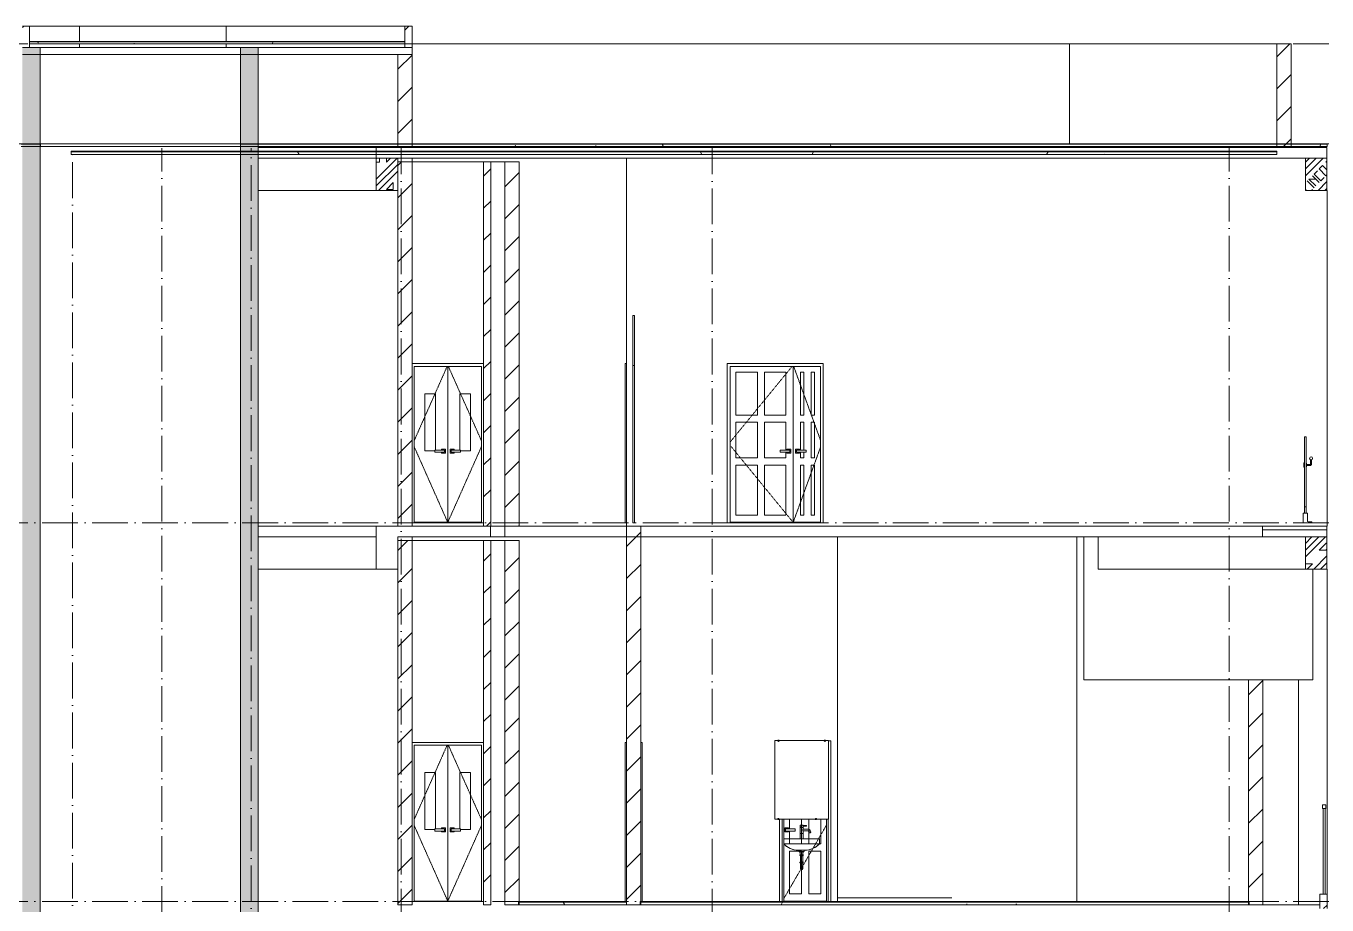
# Model space of a CAD drawing. Header units: millimetres. Extents: x -12680 to 112808, y -16580 to 93550.
# Drawn here: x 22801 to 41001, y 81250 to 93550 of the extents above; entities that cross this region are included whole.
import ezdxf

# ---------------------------------------------------------------- set-up
doc = ezdxf.new("R2010")
doc.units = ezdxf.units.MM
doc.linetypes.add('Dash 1_16_', pattern=[3.175, 1.5875, -1.5875])
doc.linetypes.add('Grid Line', pattern=[14, 10, -2, 0, -2])
for name, color, linetype, lineweight in [('A-DOOR', 31, 'Continuous', 9), ('A-FLOR-HRAL', 41, 'Continuous', 5), ('A-FLOR-MCUT', 3, 'Continuous', 9), ('CUA', 31, 'Continuous', 9), ('HATCH-TUONG', 152, 'Continuous', 9), ('KINH', 152, 'Continuous', 5), ('NET CAT', 3, 'Continuous', 5), ('NET CATConcrete', 3, 'Continuous', 5), ('NET THAY 1', 41, 'Continuous', 5), ('NET THAY 2', 55, 'Continuous', 5), ('NET-CAT', 3, 'Continuous', 9), ('NET-THAY', 2, 'Continuous', 15), ('THIET BI', 44, 'Continuous', 5), ('THIET-BI', 44, 'Continuous', 5), ('TRUC', 225, 'Continuous', 5)]:
    doc.layers.add(name, color=color, linetype=linetype, lineweight=lineweight)
pattern_1 = [(45, (41462.07, 40400), (-224.5064, 224.5064), [])]
pattern_2 = [(0, (41462.07, 40400), (1625.6, 406.4), [67.056, -1152.144, 67.056, -1152.144, -6502.4]), (0, (41462.07, 40400), (1625.6, 406.4), [-2438.4, 67.056, -2371.344, 67.056, -1152.144, -2844.8]), (0, (41462.07, 40400), (1625.6, 406.4), [-6096, 67.056, -745.744, 67.056, -1964.944]), (120, (42071.68, 40603.2), (-1164.7527, 1204.611), [67.056, -1152.144, 67.056, -7654.544]), (120, (42071.68, 40603.2), (-1164.7527, 1204.611), [-1286.256, -1152.144, 67.056, -2371.344, -4064]), (120, (42071.68, 40603.2), (-1164.7527, 1204.611), [-4876.8, 67.056, -1152.144, 67.056, -2777.744]), (120, (42071.68, 40603.2), (-1164.7527, 1204.611), [-6163.056, -745.744, 67.056, -1964.944]), (240, (42274.88, 41416), (-460.8473, -1611.011), [67.056, -1152.144, 67.056, -7654.544]), (240, (42274.88, 41416), (-460.8473, -1611.011), [-1286.256, -1152.144, 67.056, -2371.344, -4064]), (240, (42274.88, 41416), (-460.8473, -1611.011), [-4876.8, 67.056, -1152.144, 67.056, -2777.744]), (240, (42274.88, 41416), (-460.8473, -1611.011), [-6163.056, -745.744, 67.056, -1964.944])]
pattern_3 = [(45, (41557.3, 40400), (-476.246, 476.246), []), (45, (41652.6, 40400), (-476.246, 476.246), []), (45, (41462.1, 40400), (-476.246, 476.246), []), (45, (41938.3, 40400), (-476.246, 476.246), []), (45, (42033.6, 40400), (-476.246, 476.246), []), (0, (41843.1, 40495.25), (0, 952.5), [95.25, -857.25]), (0, (41938.3, 40590.5), (0, 952.5), [95.25, -857.25]), (45, (41843.1, 40495.25), (0, 952.491), [134.684, -1212.342]), (45, (41938.3, 40495.25), (0, 952.491), [134.684, -1212.342]), (0, (41843.1, 40495.25), (0, 952.5), [95.25, -857.25]), (90, (41366.8, 40495.25), (-952.5, 6e-14), [95.25, -857.25]), (90, (41462.1, 40495.25), (-952.5, 6e-14), [190.5, -762]), (45, (41366.8, 40590.5), (0, 952.491), [134.684, -1212.342]), (90, (42224.1, 40781), (-952.5, 6e-14), [95.25, -857.25]), (0, (42128.8, 40781), (0, 952.5), [95.25, -857.25]), (45, (42128.8, 40781), (0, 952.491), [134.684, -1212.342]), (0, (42319.3, 40495.25), (0, 952.5), [95.25, -857.25]), (0, (42319.3, 40971.5), (0, 952.5), [95.25, -857.25]), (90, (42509.8, 41066.75), (-952.5, 6e-14), [95.25, -857.25]), (45, (42319.3, 40971.5), (0, 952.491), [269.367, -1077.659]), (45, (42414.6, 40971.5), (0, 952.491), [134.684, -1212.342]), (45, (42605.1, 41162), (0, 952.491), [134.684, -1212.342]), (0, (42605.1, 41257.25), (0, 952.5), [95.25, -857.25]), (90, (42605.1, 41162), (-952.5, 6e-14), [95.25, -857.25]), (0, (41938.3, 41162), (0, 952.5), [95.25, -857.25]), (0, (42128.8, 41257.25), (0, 952.5), [95.25, -857.25]), (90, (42033.6, 41162), (-952.5, 6e-14), [95.25, -857.25]), (90, (42128.8, 41162), (-952.5, 6e-14), [95.25, -857.25]), (45, (41938.3, 41162), (0, 952.491), [134.684, -1212.342]), (45, (42128.8, 41162), (0, 952.491), [134.684, -1212.342]), (135, (41581.06, 40614.8), (-952.491, 6e-14), [134.684, -1212.342]), (135, (41700.2, 40733.4), (-952.491, 6e-14), [134.684, -1212.342]), (135, (41771.64, 40804.8), (-952.491, 6e-14), [134.684, -1212.342]), (135, (41795.45, 40828.6), (-952.491, 6e-14), [134.684, -1212.342]), (135, (41843.1, 40876.25), (-952.491, 6e-14), [134.684, -1212.342]), (135, (41866.9, 40900.06), (-952.491, 6e-14), [134.684, -1212.342]), (135, (41938.3, 40971.5), (-952.491, 6e-14), [134.684, -1212.342]), (135, (41985.95, 41019.1), (-952.491, 6e-14), [134.684, -1212.342]), (45, (41581.06, 40614.8), (0, 952.491), [95.25, -1251.776]), (45, (41700.2, 40733.4), (0, 952.491), [67.361, -1279.665]), (45, (41866.9, 40900.06), (0, 952.491), [67.361, -1279.665]), (45, (41771.64, 40995.3), (0, 952.491), [67.361, -1279.665]), (45, (41938.3, 40971.5), (0, 952.491), [67.361, -1279.665]), (45, (41843.1, 41066.75), (0, 952.491), [67.361, -1279.665]), (0, (41486.3, 40709.5), (0, 952.5), [190.043, -762.457]), (0, (41700.2, 40923.9), (0, 952.5), [95.25, -857.25])]

# ---------------------------------------------------------------- blocks, each defined once
blk = doc.blocks.new('CUA VAO CAN HO_0001 - Type 1-362270-MẶT CẮT B-B')
at = {"layer": 'CUA', "color": 7, "lineweight": 5}
for p, q in [((31181, 83526), (31181, 81300)), ((31201, 83526), (31181, 83526)), ((31421, 83526), (31401, 83526)), ((31421, 81300), (31421, 83526))]:
    blk.add_line(p, q, dxfattribs=at)
blk = doc.blocks.new('CUA WC - Type 1-374201-MẶT CẮT B-B')
at = {"layer": 'A-DOOR', "color": 7, "lineweight": 5}
for p, q in [((33482, 82315), (33482, 82450)), ((33651, 82450), (33651, 82105)), ((33751, 82105), (33751, 82450)), ((33920, 82450), (33920, 82105)), ((33482, 82105), (33482, 82285)), ((33651, 82105), (33482, 82105)), ((33920, 82105), (33751, 82105)), ((33482, 81405), (33482, 82005)), ((33482, 82005), (33651, 82005)), ((33651, 82005), (33651, 81405)), ((33751, 81405), (33751, 82005)), ((33751, 82005), (33920, 82005)), ((33920, 82005), (33920, 81405)), ((33651, 81405), (33482, 81405)), ((33920, 81405), (33751, 81405)), ((33401, 81305), (34001, 81305))]:
    blk.add_line(p, q, dxfattribs=at)
at = {"layer": 'CUA', "lineweight": 5}
for p, q in [((34026, 83546), (34061, 83546)), ((34061, 83546), (34061, 81300)), ((33341, 81300), (33341, 82450)), ((33381, 81300), (33381, 82450)), ((33401, 82450), (33401, 81300)), ((34001, 81300), (34001, 82450)), ((34021, 81300), (34021, 82450))]:
    blk.add_line(p, q, dxfattribs=at)
at = {"layer": 'CUA', "color": 7, "linetype": 'Dash 1_16_', "lineweight": 5}
for p, q in [((33994, 82450), (34001, 82438)), ((34001, 82372), (33401, 81338))]:
    blk.add_line(p, q, dxfattribs=at)
at = {"layer": 'CUA', "color": 7, "lineweight": 5}
for p, q in [((33469, 82328), (33414, 82328)), ((33414, 82328), (33414, 82273)), ((33414, 82273), (33469, 82273)), ((33427, 82315), (33562, 82315)), ((33427, 82315), (33427, 82285)), ((33562, 82285), (33427, 82285)), ((33469, 82315), (33469, 82328)), ((33469, 82273), (33469, 82285)), ((33562, 82285), (33562, 82315))]:
    blk.add_line(p, q, dxfattribs=at)
blk = doc.blocks.new('X-LA - X-LA-610651-MẶT CẮT B-B')
at = {"layer": 'THIET-BI', "color": 7}
for p, q in [((34026, 83550), (33276, 83550)), ((33276, 83550), (33276, 82450)), ((33276, 83550), (33316, 83550)), ((33276, 82450), (33276, 83550)), ((33316, 83555), (33336, 83555)), ((33316, 83550), (33316, 83555)), ((33316, 83550), (33316, 83547)), ((33316, 83547), (33318, 83544)), ((33318, 83544), (33321, 83541)), ((33321, 83541), (33326, 83540)), ((33326, 83540), (33330, 83541)), ((33330, 83541), (33333, 83543)), ((33333, 83543), (33335, 83546)), ((33335, 83546), (33336, 83550)), ((33336, 83555), (33336, 83550)), ((33336, 83550), (33966, 83550)), ((33966, 83555), (33986, 83555)), ((33966, 83550), (33966, 83555)), ((33966, 83550), (33966, 83547)), ((33966, 83547), (33968, 83543)), ((33968, 83543), (33971, 83541)), ((33971, 83541), (33976, 83540)), ((33976, 83540), (33980, 83541)), ((33980, 83541), (33983, 83543)), ((33983, 83543), (33985, 83546)), ((33985, 83546), (33986, 83550)), ((33986, 83555), (33986, 83550)), ((33986, 83550), (34026, 83550)), ((34026, 82450), (34026, 83550)), ((34026, 83550), (34026, 82450)), ((33276, 82450), (34026, 82450)), ((33316, 82450), (33276, 82450)), ((33318, 82456), (33316, 82453)), ((33316, 82453), (33316, 82450)), ((33316, 82450), (33316, 82445)), ((33321, 82459), (33318, 82456)), ((33326, 82460), (33321, 82459)), ((33330, 82459), (33326, 82460)), ((33333, 82457), (33330, 82459)), ((33335, 82454), (33333, 82457)), ((33336, 82450), (33335, 82454)), ((33336, 82445), (33336, 82450)), ((33841, 82450), (33336, 82450)), ((33843, 82457), (33841, 82453)), ((33841, 82453), (33841, 82450)), ((33841, 82450), (33841, 82445)), ((33846, 82459), (33843, 82457)), ((33851, 82460), (33846, 82459)), ((33855, 82459), (33851, 82460)), ((33858, 82457), (33855, 82459)), ((33860, 82454), (33858, 82457)), ((33861, 82450), (33860, 82454)), ((33861, 82445), (33861, 82450)), ((34026, 82450), (33861, 82450)), ((33316, 82445), (33336, 82445)), ((33630, 82364), (33631, 82365)), ((33630, 82364), (33630, 82346)), ((33630, 82346), (33630, 82364)), ((33630, 82346), (33651, 82336)), ((33635, 82344), (33630, 82346)), ((33630, 82334), (33630, 82175)), ((33651, 82334), (33630, 82334)), ((33630, 82334), (33632, 82334)), ((33630, 82175), (33630, 82334)), ((33631, 82365), (33671, 82365)), ((33631, 82365), (33671, 82365)), ((33632, 82335), (33635, 82344)), ((33651, 82336), (33672, 82336)), ((33671, 82334), (33651, 82334)), ((33669, 82336), (33669, 82335)), ((33669, 82336), (33669, 82335)), ((33672, 82336), (33669, 82336)), ((33669, 82334), (33671, 82334)), ((33671, 82365), (33672, 82364)), ((33672, 82363), (33672, 82364)), ((33672, 82364), (33672, 82363)), ((33719, 82363), (33672, 82363)), ((33672, 82363), (33719, 82363)), ((33672, 82353), (33719, 82353)), ((33672, 82336), (33672, 82353)), ((33672, 82353), (33672, 82336)), ((33719, 82353), (33672, 82353)), ((33672, 82334), (33672, 82313)), ((33672, 82334), (33672, 82313)), ((33672, 82313), (33734, 82313)), ((33672, 82313), (33734, 82313)), ((33672, 82288), (33672, 82175)), ((33734, 82288), (33672, 82288)), ((33672, 82288), (33672, 82175)), ((33734, 82288), (33672, 82288)), ((33719, 82363), (33720, 82362)), ((33720, 82354), (33719, 82353)), ((33720, 82362), (33720, 82354)), ((33720, 82362), (33720, 82354)), ((33734, 82313), (33750, 82313)), ((33741, 82288), (33734, 82288)), ((33747, 82285), (33741, 82288)), ((33752, 82274), (33747, 82285)), ((33750, 82313), (33765, 82304)), ((33750, 82278), (33752, 82274)), ((33775, 82284), (33752, 82274)), ((33752, 82274), (33759, 82258)), ((33759, 82258), (33752, 82274)), ((33781, 82267), (33761, 82258)), ((33765, 82304), (33775, 82284)), ((33771, 82262), (33781, 82267)), ((33772, 82289), (33775, 82284)), ((33773, 82284), (33775, 82284)), ((33775, 82284), (33782, 82269)), ((33775, 82284), (33782, 82269)), ((33782, 82269), (33781, 82267)), ((33841, 82445), (33861, 82445)), ((33401, 82175), (33401, 82105)), ((33901, 82175), (33401, 82175)), ((33401, 82175), (33630, 82175)), ((33401, 82105), (33401, 82175)), ((33401, 82105), (33901, 82105)), ((33440, 82070), (33401, 82105)), ((33672, 82249), (33630, 82249)), ((33672, 82175), (33901, 82175)), ((33761, 82258), (33759, 82258)), ((33761, 82258), (33771, 82262)), ((33901, 82105), (33854, 82065)), ((33901, 82105), (33901, 82175)), ((33901, 82175), (33901, 82105)), ((33492, 82040), (33440, 82070)), ((33543, 82023), (33492, 82040)), ((33601, 82015), (33543, 82023)), ((33601, 82015), (33701, 82015)), ((33612, 82015), (33601, 82015)), ((33612, 82015), (33613, 82003)), ((33613, 82003), (33612, 82015)), ((33613, 82000), (33613, 82003)), ((33615, 81998), (33613, 82000)), ((33619, 81998), (33615, 81998)), ((33619, 81998), (33682, 81998)), ((33626, 81998), (33619, 81998)), ((33626, 81998), (33621, 81996)), ((33621, 81996), (33626, 81998)), ((33681, 81996), (33621, 81996)), ((33621, 81996), (33621, 81993)), ((33621, 81993), (33621, 81996)), ((33621, 81993), (33681, 81993)), ((33623, 81993), (33621, 81993)), ((33623, 81993), (33679, 81993)), ((33623, 81992), (33623, 81993)), ((33623, 81992), (33623, 81993)), ((33624, 81991), (33628, 81991)), ((33628, 81991), (33624, 81991)), ((33675, 81998), (33626, 81998)), ((33627, 81948), (33628, 81949)), ((33627, 81945), (33627, 81948)), ((33628, 81943), (33627, 81945)), ((33630, 81991), (33628, 81991)), ((33628, 81953), (33628, 81949)), ((33651, 81953), (33628, 81953)), ((33628, 81953), (33630, 81953)), ((33628, 81949), (33628, 81953)), ((33628, 81949), (33673, 81949)), ((33629, 81942), (33628, 81943)), ((33630, 81941), (33629, 81942)), ((33632, 81989), (33630, 81991)), ((33632, 81956), (33630, 81954)), ((33630, 81954), (33632, 81956)), ((33630, 81954), (33630, 81953)), ((33630, 81953), (33630, 81954)), ((33632, 81940), (33630, 81941)), ((33632, 81987), (33632, 81989)), ((33632, 81987), (33632, 81956)), ((33632, 81956), (33632, 81987)), ((33651, 81940), (33632, 81940)), ((33635, 81940), (33632, 81940)), ((33635, 81853), (33635, 81940)), ((33635, 81853), (33635, 81940)), ((33673, 81953), (33651, 81953)), ((33669, 81940), (33651, 81940)), ((33666, 81853), (33666, 81940)), ((33666, 81940), (33666, 81853)), ((33669, 81940), (33666, 81940)), ((33671, 81991), (33669, 81989)), ((33669, 81989), (33669, 81987)), ((33669, 81983), (33669, 81987)), ((33669, 81987), (33669, 81956)), ((33669, 81956), (33669, 81983)), ((33672, 81954), (33669, 81956)), ((33669, 81956), (33672, 81954)), ((33671, 81941), (33669, 81940)), ((33673, 81991), (33671, 81991)), ((33672, 81942), (33671, 81941)), ((33672, 81953), (33672, 81954)), ((33672, 81954), (33672, 81953)), ((33672, 81953), (33673, 81953)), ((33673, 81943), (33672, 81942)), ((33678, 81991), (33673, 81991)), ((33678, 81991), (33673, 81991)), ((33673, 81949), (33673, 81953)), ((33673, 81953), (33673, 81949)), ((33673, 81949), (33674, 81948)), ((33674, 81945), (33673, 81943)), ((33674, 81948), (33674, 81945)), ((33681, 81996), (33675, 81998)), ((33675, 81998), (33681, 81996)), ((33682, 81998), (33675, 81998)), ((33679, 81992), (33678, 81991)), ((33679, 81993), (33679, 81992)), ((33679, 81993), (33679, 81992)), ((33681, 81993), (33679, 81993)), ((33681, 81993), (33681, 81996)), ((33681, 81996), (33681, 81993)), ((33686, 81998), (33682, 81998)), ((33688, 82000), (33686, 81998)), ((33689, 82015), (33688, 82003)), ((33689, 82015), (33688, 82003)), ((33688, 82003), (33688, 82000)), ((33701, 82015), (33689, 82015)), ((33752, 82021), (33701, 82015)), ((33809, 82040), (33752, 82021)), ((33854, 82065), (33809, 82040)), ((33627, 81848), (33628, 81850)), ((33627, 81845), (33627, 81848)), ((33628, 81843), (33627, 81845)), ((33628, 81850), (33629, 81851)), ((33628, 81843), (33628, 81840)), ((33673, 81843), (33628, 81843)), ((33628, 81840), (33628, 81843)), ((33628, 81840), (33651, 81840)), ((33633, 81840), (33628, 81840)), ((33633, 81840), (33628, 81840)), ((33629, 81851), (33630, 81852)), ((33630, 81852), (33632, 81853)), ((33651, 81853), (33632, 81853)), ((33632, 81853), (33635, 81853)), ((33633, 81837), (33633, 81840)), ((33633, 81837), (33633, 81840)), ((33668, 81837), (33633, 81837)), ((33633, 81836), (33633, 81837)), ((33633, 81836), (33633, 81837)), ((33633, 81836), (33634, 81834)), ((33634, 81834), (33667, 81834)), ((33634, 81809), (33634, 81834)), ((33634, 81809), (33634, 81834)), ((33635, 81807), (33634, 81809)), ((33634, 81808), (33635, 81807)), ((33635, 81809), (33666, 81809)), ((33635, 81807), (33635, 81759)), ((33635, 81759), (33635, 81807)), ((33666, 81759), (33635, 81759)), ((33650, 81808), (33636, 81808)), ((33665, 81808), (33650, 81808)), ((33669, 81853), (33651, 81853)), ((33651, 81840), (33673, 81840)), ((33666, 81853), (33669, 81853)), ((33667, 81809), (33666, 81807)), ((33666, 81807), (33667, 81808)), ((33666, 81807), (33666, 81759)), ((33666, 81807), (33666, 81759)), ((33668, 81837), (33667, 81834)), ((33667, 81834), (33668, 81836)), ((33667, 81834), (33667, 81809)), ((33667, 81834), (33667, 81809)), ((33668, 81840), (33668, 81837)), ((33668, 81840), (33668, 81837)), ((33673, 81840), (33668, 81840)), ((33668, 81837), (33668, 81836)), ((33669, 81853), (33671, 81852)), ((33671, 81852), (33672, 81851)), ((33672, 81851), (33673, 81850)), ((33673, 81850), (33674, 81848)), ((33674, 81845), (33673, 81843)), ((33673, 81840), (33673, 81843)), ((33673, 81843), (33673, 81840)), ((33674, 81848), (33674, 81845))]:
    blk.add_line(p, q, dxfattribs=at)
for centre, radius, start, end in [((33612, 82306), 292, 223.6204, 267.7809), ((33689, 82306), 292, 272.2191, 316.3796), ((33650, 81759), 15.9, 180, 0)]:
    blk.add_arc(centre, radius, start, end, dxfattribs=at)
for centre, major_axis, ratio in [((33632, 81946), (4.41, 0), 0.713058), ((33669, 81946), (4.41, 0), 0.713058), ((33632, 81847), (4.41, 0), 0.713058), ((33651, 81847), (7.99, 0), 0.393273), ((33669, 81847), (4.41, 0), 0.713058)]:
    blk.add_ellipse(centre, major_axis=major_axis, ratio=ratio, dxfattribs=at)
for points in [[(33630, 82364), (33630, 82365), (33630, 82365), (33631, 82365)], [(33632, 82335), (33633, 82338), (33633, 82341), (33635, 82344)], [(33666, 82301), (33666, 82308), (33669, 82313), (33672, 82313)], [(33672, 82288), (33669, 82288), (33666, 82294), (33666, 82301)], [(33671, 82365), (33671, 82365), (33672, 82365), (33672, 82364)], [(33719, 82363), (33719, 82363), (33720, 82362), (33720, 82362)], [(33720, 82354), (33720, 82353), (33719, 82353), (33719, 82353)], [(33734, 82313), (33750, 82313), (33765, 82304), (33772, 82289)], [(33734, 82288), (33741, 82288), (33747, 82285), (33750, 82278)], [(33782, 82269), (33782, 82268), (33782, 82267), (33781, 82267)], [(33761, 82258), (33760, 82257), (33760, 82257), (33759, 82258)], [(33619, 81998), (33615, 81998), (33613, 82000), (33613, 82003)], [(33619, 81998), (33615, 81998), (33613, 82000), (33613, 82003)], [(33624, 81991), (33623, 81991), (33623, 81991), (33623, 81992)], [(33628, 81943), (33627, 81945), (33627, 81948), (33628, 81949)], [(33628, 81991), (33630, 81991), (33632, 81989), (33632, 81987)], [(33632, 81940), (33630, 81941), (33629, 81942), (33628, 81943)], [(33669, 81987), (33669, 81989), (33671, 81991), (33673, 81991)], [(33673, 81943), (33672, 81942), (33671, 81941), (33669, 81940)], [(33673, 81949), (33674, 81948), (33674, 81945), (33673, 81943)], [(33679, 81992), (33679, 81991), (33678, 81991), (33678, 81991)], [(33688, 82003), (33688, 82000), (33686, 81998), (33682, 81998)], [(33628, 81843), (33627, 81845), (33627, 81848), (33628, 81850)], [(33628, 81850), (33629, 81851), (33630, 81852), (33632, 81853)], [(33669, 81853), (33671, 81852), (33672, 81851), (33673, 81850)], [(33673, 81850), (33674, 81848), (33674, 81845), (33673, 81843)]]:
    blk.add_open_spline(points, degree=3, dxfattribs=at)
for points in [[(33672, 82353), (33670, 82353), (33669, 82355), (33669, 82358), (33669, 82361), (33670, 82363), (33672, 82363)], [(33651, 81949), (33646, 81949), (33643, 81948), (33643, 81946), (33643, 81945), (33646, 81943), (33651, 81943)], [(33651, 81949), (33655, 81949), (33659, 81948), (33659, 81946), (33659, 81945), (33655, 81943), (33651, 81943)]]:
    blk.add_open_spline(points, degree=3, knots=[0, 0, 0, 0, 1, 1, 1, 2, 2, 2, 2], dxfattribs=at)
blk = doc.blocks.new('X-BAR - X-BAR-465554-MẶT CẮT B-B')
at = {"layer": 'THIET BI', "color": 7}
for p, q in [((34951, 81350), (34933, 81350)), ((34933, 81350), (35251, 81350)), ((35251, 81350), (34951, 81350))]:
    blk.add_line(p, q, dxfattribs=at)
blk = doc.blocks.new('X-GHE BAR - X-GHE BAR-449055-MẶT CẮT B-B')
at = {"layer": 'THIET BI', "color": 7}
for p, q in [((35251, 81350), (35251, 81350)), ((35401, 81350), (35647, 81350)), ((35647, 81350), (35401, 81350))]:
    blk.add_line(p, q, dxfattribs=at)
blk = doc.blocks.new('X-BAN AN 4 GHE - X-BAN AN 4 GHE 2-382485-MẶT CẮT B-B')
at = {"layer": 'THIET BI', "color": 7}
for p, q in [((35751, 81350), (34151, 81350)), ((34151, 81350), (35751, 81350)), ((35315, 81350), (35296, 81350))]:
    blk.add_line(p, q, dxfattribs=at)
blk = doc.blocks.new('Railing - 25mm-666288-MẶT CẮT B-B')
at = {"layer": 'NET THAY 2', "color": 7}
for p, q in [((40948, 81400), (40948, 82600)), ((40973, 81400), (40973, 82600))]:
    blk.add_line(p, q, dxfattribs=at)
blk = doc.blocks.new('Railing - Railing-468006-MẶT CẮT B-B')
at = {"layer": 'A-FLOR-HRAL', "color": 7}
for p, q in [((40986, 82650), (40936, 82650)), ((40936, 82650), (40936, 82600)), ((40986, 82600), (40986, 82650)), ((40936, 82600), (40986, 82600))]:
    blk.add_line(p, q, dxfattribs=at)
blk.add_blockref('Railing - 25mm-666288-MẶT CẮT B-B', (0, 0))
blk = doc.blocks.new('CUA VAO CAN HO_0001 - Type 1-V309-MẶT CẮT B-B')
at = {"layer": 'A-DOOR', "color": 7, "lineweight": 5}
for p, q in [((32732, 88105), (32732, 88705)), ((32732, 88705), (33032, 88705)), ((33032, 88705), (33032, 88105)), ((33132, 88105), (33132, 88705)), ((33132, 88705), (33432, 88705)), ((33432, 88705), (33432, 88105)), ((33532, 88786), (33532, 86605)), ((33533, 88786), (33533, 86605)), ((33633, 88105), (33633, 88705)), ((33633, 88705), (33683, 88705)), ((33683, 88705), (33683, 88105)), ((33783, 88105), (33783, 88705)), ((33783, 88705), (33833, 88705)), ((33833, 88705), (33833, 88105)), ((33032, 88105), (32732, 88105)), ((33432, 88105), (33132, 88105)), ((33683, 88105), (33633, 88105)), ((33833, 88105), (33783, 88105)), ((32732, 87505), (32732, 88005)), ((32732, 88005), (33032, 88005)), ((33032, 88005), (33032, 87505)), ((33132, 87505), (33132, 88005)), ((33132, 88005), (33432, 88005)), ((33432, 88005), (33432, 87615)), ((33633, 87615), (33633, 88005)), ((33633, 88005), (33683, 88005)), ((33683, 88005), (33683, 87615)), ((33783, 87505), (33783, 88005)), ((33783, 88005), (33833, 88005)), ((33833, 88005), (33833, 87505)), ((33432, 87585), (33432, 87505)), ((33633, 87505), (33633, 87585)), ((33683, 87585), (33683, 87505)), ((33032, 87505), (32732, 87505)), ((32732, 86705), (32732, 87405)), ((32732, 87405), (33032, 87405)), ((33032, 87405), (33032, 86705)), ((33432, 87505), (33132, 87505)), ((33132, 86705), (33132, 87405)), ((33132, 87405), (33432, 87405)), ((33432, 87405), (33432, 86705)), ((33683, 87505), (33633, 87505)), ((33633, 86705), (33633, 87405)), ((33633, 87405), (33683, 87405)), ((33683, 87405), (33683, 86705)), ((33833, 87505), (33783, 87505)), ((33783, 86705), (33783, 87405)), ((33783, 87405), (33833, 87405)), ((33833, 87405), (33833, 86705)), ((33032, 86705), (32732, 86705)), ((33432, 86705), (33132, 86705)), ((33683, 86705), (33633, 86705)), ((33833, 86705), (33783, 86705)), ((33532, 86605), (32651, 86605)), ((33533, 86605), (33914, 86605))]:
    blk.add_line(p, q, dxfattribs=at)
at = {"layer": 'CUA', "color": 7, "lineweight": 5}
for p, q in [((33954, 88826), (32611, 88826)), ((32611, 88826), (32611, 86600)), ((33954, 88826), (33954, 86600)), ((32651, 88786), (32651, 86600)), ((32651, 88786), (33914, 88786)), ((33914, 88786), (33914, 86600)), ((33352, 87615), (33487, 87615)), ((33352, 87615), (33352, 87585)), ((33487, 87585), (33352, 87585)), ((33445, 87628), (33445, 87615)), ((33500, 87628), (33445, 87628)), ((33445, 87585), (33445, 87573)), ((33445, 87573), (33500, 87573)), ((33487, 87585), (33487, 87615)), ((33500, 87573), (33500, 87628)), ((33621, 87628), (33566, 87628)), ((33566, 87628), (33566, 87573)), ((33566, 87573), (33621, 87573)), ((33578, 87615), (33713, 87615)), ((33578, 87615), (33578, 87585)), ((33713, 87585), (33578, 87585)), ((33621, 87615), (33621, 87628)), ((33621, 87573), (33621, 87585)), ((33713, 87585), (33713, 87615)), ((32651, 86600), (32611, 86600)), ((33954, 86600), (33914, 86600))]:
    blk.add_line(p, q, dxfattribs=at)
at = {"layer": 'CUA', "color": 7, "linetype": 'Dash 1_16_', "lineweight": 5}
for p, q in [((33517, 88786), (32651, 87728)), ((33540, 88786), (33914, 87757)), ((32651, 87682), (33532, 86605)), ((33914, 87653), (33533, 86605))]:
    blk.add_line(p, q, dxfattribs=at)
blk = doc.blocks.new('CUA VAO CAN HO_0001 - Type 1-V310-MẶT CẮT B-B')
at = {"layer": 'CUA', "color": 7, "lineweight": 5}
for p, q in [((31201, 88826), (31181, 88826)), ((31181, 86600), (31181, 88826)), ((31201, 86600), (31201, 88826)), ((31201, 86600), (31181, 86600))]:
    blk.add_line(p, q, dxfattribs=at)
blk = doc.blocks.new('System Panel - Glazed-574510-MẶT CẮT B-B')
at = {"layer": 'KINH', "color": 250, "lineweight": 9}
for p, q in [((31314, 88800), (31289, 88800)), ((31289, 88800), (31289, 86600)), ((31314, 86600), (31314, 88800)), ((31289, 86600), (31314, 86600))]:
    blk.add_line(p, q, dxfattribs=at)
blk = doc.blocks.new('Railing - NBS_RailInfillPnl_Post-V301-MẶT CẮT B-B')
at = {"layer": 'NET THAY 2', "color": 7}
for p, q in [((-8482, 81835), (-8482, 81920)), ((-8456, 81920), (-8456, 81835))]:
    blk.add_line(p, q, dxfattribs=at)
blk = doc.blocks.new('Railing - Railing-547964-MẶT CẮT B-B')
at = {"layer": 'A-FLOR-HRAL', "color": 7}
for p, q in [((40708, 87800), (40687, 87800)), ((40687, 87800), (40687, 86820)), ((40708, 86820), (40708, 87800)), ((40687, 86820), (40708, 86820)), ((40727, 86735), (40667, 86735)), ((40667, 86735), (40667, 86600)), ((40727, 86622), (40727, 86735)), ((40667, 86600), (40794, 86600)), ((40782, 86612), (40737, 86612))]:
    blk.add_line(p, q, dxfattribs=at)
for centre, radius, start, end in [((40779, 87500), 21.2, 0, 180), ((40779, 87500), 21.2, 180, 0), ((40737, 86622), 10, 180, 270), ((40782, 86600), 12, 0, 90)]:
    blk.add_arc(centre, radius, start, end, dxfattribs=at)
blk.add_blockref('Railing - NBS_RailInfillPnl_Post-V301-MẶT CẮT B-B', (49167, 4900))
blk = doc.blocks.new('ALB-RAILING 32 - ALB-BALUSTER-V311-MẶT CẮT B-B')
at = {"layer": 'NET THAY 1', "color": 7}
for p, q in [((40687, 87437), (40678, 87437)), ((40678, 87407), (40678, 87436)), ((40678, 87378), (40678, 87407)), ((40678, 87377), (40687, 87377)), ((40715, 87437), (40708, 87437)), ((40708, 87377), (40715, 87377)), ((40715, 87433), (40715, 87407)), ((40764, 87414), (40715, 87414)), ((40715, 87407), (40715, 87381)), ((40715, 87400), (40764, 87400)), ((40772, 87480), (40772, 87422)), ((40786, 87422), (40786, 87480))]:
    blk.add_line(p, q, dxfattribs=at)
at = {"layer": 'NET THAY 1', "color": 7, "flags": 128}
for points in [[(40764, 87400), (40765, 87400), (40765, 87400), (40766, 87400), (40767, 87400), (40768, 87400), (40769, 87400), (40770, 87401), (40771, 87401), (40771, 87401), (40772, 87402), (40773, 87402), (40774, 87402), (40775, 87403), (40775, 87403), (40776, 87404), (40777, 87404), (40778, 87405), (40778, 87405), (40779, 87406), (40779, 87406), (40780, 87407), (40781, 87408), (40781, 87408), (40782, 87409), (40782, 87410), (40783, 87411), (40783, 87411), (40783, 87412), (40784, 87413), (40784, 87414), (40784, 87415), (40785, 87415), (40785, 87416), (40785, 87417), (40785, 87418), (40785, 87419), (40786, 87420), (40786, 87421), (40786, 87422), (40786, 87422)], [(40772, 87422), (40772, 87421), (40772, 87421), (40772, 87421), (40772, 87421), (40772, 87420), (40771, 87420), (40771, 87420), (40771, 87419), (40771, 87419), (40771, 87419), (40771, 87418), (40771, 87418), (40771, 87418), (40770, 87418), (40770, 87417), (40770, 87417), (40770, 87417), (40770, 87417), (40769, 87416), (40769, 87416), (40769, 87416), (40769, 87416), (40769, 87415), (40768, 87415), (40768, 87415), (40768, 87415), (40767, 87415), (40767, 87415), (40767, 87414), (40767, 87414), (40766, 87414), (40766, 87414), (40766, 87414), (40765, 87414), (40765, 87414), (40765, 87414), (40764, 87414), (40764, 87414), (40764, 87414), (40764, 87414)]]:
    blk.add_lwpolyline(points, dxfattribs=at)
blk = doc.blocks.new('System Panel - Glazed-574230-MẶT CẮT B-B')
at = {"layer": 'KINH', "color": 250, "lineweight": 9}
for p, q in [((31314, 89500), (31289, 89500)), ((31289, 89500), (31289, 88800)), ((31314, 88800), (31314, 89500)), ((31289, 88800), (31314, 88800))]:
    blk.add_line(p, q, dxfattribs=at)
blk = doc.blocks.new('CUA 2 CANH MO KHUNG NHOM - 1 - 1000-613122-MẶT CẮT B-B')
at = {"layer": 'A-DOOR', "color": 7, "lineweight": 5}
for p, q in [((28700, 83486), (28700, 81305)), ((28701, 83486), (28701, 81305)), ((28381, 82305), (28381, 83105)), ((28381, 83105), (28531, 83105)), ((28531, 83105), (28531, 82315)), ((28870, 82315), (28870, 83105)), ((28870, 83105), (29020, 83105)), ((29020, 83105), (29020, 82305)), ((28520, 82305), (28381, 82305)), ((29020, 82305), (28881, 82305)), ((28700, 81305), (28231, 81305)), ((28701, 81305), (29171, 81305))]:
    blk.add_line(p, q, dxfattribs=at)
at = {"layer": 'CUA', "color": 7, "lineweight": 5}
for p, q in [((29201, 83526), (28201, 83526)), ((28231, 83486), (28231, 81300)), ((28231, 83486), (29171, 83486)), ((29171, 83486), (29171, 81300)), ((28520, 82315), (28655, 82315)), ((28520, 82315), (28520, 82285)), ((28655, 82285), (28520, 82285)), ((28613, 82328), (28613, 82315)), ((28668, 82328), (28613, 82328)), ((28613, 82285), (28613, 82273)), ((28613, 82273), (28668, 82273)), ((28655, 82285), (28655, 82315)), ((28668, 82273), (28668, 82328)), ((28789, 82328), (28734, 82328)), ((28734, 82328), (28734, 82273)), ((28734, 82273), (28789, 82273)), ((28746, 82315), (28881, 82315)), ((28746, 82315), (28746, 82285)), ((28881, 82285), (28746, 82285)), ((28789, 82315), (28789, 82328)), ((28789, 82273), (28789, 82285)), ((28881, 82285), (28881, 82315)), ((28231, 81300), (28201, 81300)), ((29201, 81300), (29171, 81300))]:
    blk.add_line(p, q, dxfattribs=at)
at = {"layer": 'CUA', "color": 7, "linetype": 'Dash 1_16_', "lineweight": 5}
for p, q in [((28692, 83486), (28231, 82448)), ((28709, 83486), (29171, 82448)), ((28231, 82362), (28700, 81305)), ((29171, 82362), (28701, 81305))]:
    blk.add_line(p, q, dxfattribs=at)
blk = doc.blocks.new('CUA 2 CANH MO KHUNG NHOM - 1 - 1000-V315-MẶT CẮT B-B')
at = {"layer": 'A-DOOR', "color": 7, "lineweight": 5}
for p, q in [((28700, 88786), (28700, 86605)), ((28701, 88786), (28701, 86605)), ((28381, 87605), (28381, 88405)), ((28381, 88405), (28531, 88405)), ((28531, 88405), (28531, 87615)), ((28870, 87615), (28870, 88405)), ((28870, 88405), (29020, 88405)), ((29020, 88405), (29020, 87605)), ((28520, 87605), (28381, 87605)), ((29020, 87605), (28881, 87605)), ((28700, 86605), (28231, 86605)), ((28701, 86605), (29171, 86605))]:
    blk.add_line(p, q, dxfattribs=at)
at = {"layer": 'CUA', "color": 7, "lineweight": 5}
for p, q in [((29201, 88826), (28201, 88826)), ((28231, 88786), (28231, 86600)), ((28231, 88786), (29171, 88786)), ((29171, 88786), (29171, 86600)), ((28520, 87615), (28655, 87615)), ((28520, 87615), (28520, 87585)), ((28655, 87585), (28520, 87585)), ((28613, 87628), (28613, 87615)), ((28668, 87628), (28613, 87628)), ((28613, 87585), (28613, 87573)), ((28613, 87573), (28668, 87573)), ((28655, 87585), (28655, 87615)), ((28668, 87573), (28668, 87628)), ((28789, 87628), (28734, 87628)), ((28734, 87628), (28734, 87573)), ((28734, 87573), (28789, 87573)), ((28746, 87615), (28881, 87615)), ((28746, 87615), (28746, 87585)), ((28881, 87585), (28746, 87585)), ((28789, 87615), (28789, 87628)), ((28789, 87573), (28789, 87585)), ((28881, 87585), (28881, 87615)), ((28231, 86600), (28201, 86600)), ((29201, 86600), (29171, 86600))]:
    blk.add_line(p, q, dxfattribs=at)
at = {"layer": 'CUA', "color": 7, "linetype": 'Dash 1_16_', "lineweight": 5}
for p, q in [((28692, 88786), (28231, 87748)), ((28709, 88786), (29171, 87748)), ((28231, 87662), (28700, 86605)), ((29171, 87662), (28701, 86605))]:
    blk.add_line(p, q, dxfattribs=at)
blk = doc.blocks.new('ALC1807-ASCENT PLAZA-TANG 23_rvt-1-MẶT CẮT B-B')
at = {"layer": 'HATCH-TUONG', "lineweight": 5}
h = blk.add_hatch(dxfattribs=at)
h.set_pattern_fill('FP_2', style=0, pattern_type=2)
h.set_pattern_definition(pattern_1)
h.paths.add_polyline_path([(22851, 93250), (22851, 93550), (22751, 93550), (22751, 93250)], flags=0)
h = blk.add_hatch(dxfattribs=at)
h.set_pattern_fill('FP_2', style=0, pattern_type=2)
h.set_pattern_definition(pattern_1)
h.paths.add_polyline_path([(28201, 93250), (28201, 93550), (28101, 93550), (28101, 93250)], flags=0)
h = blk.add_hatch(dxfattribs=at)
h.set_pattern_fill('FP_2', style=0, pattern_type=2)
h.set_pattern_definition(pattern_1)
h.paths.add_polyline_path([(40501, 91850), (40501, 93300), (40301, 93300), (40301, 91850)], flags=0)
h = blk.add_hatch(dxfattribs=at)
h.set_pattern_fill('FP_2', style=0, pattern_type=2)
h.set_pattern_definition(pattern_1)
h.paths.add_polyline_path([(28201, 91850), (28201, 93150), (28001, 93150), (28001, 91850)], flags=0)
h = blk.add_hatch(dxfattribs=at)
h.set_pattern_fill('FP_2', style=0, pattern_type=2)
h.set_pattern_definition(pattern_1)
h.paths.add_polyline_path([(28201, 86550), (28201, 91650), (28001, 91650), (28001, 86550)], flags=0)
h = blk.add_hatch(dxfattribs=at)
h.set_pattern_fill('FP_2', style=0, pattern_type=2)
h.set_pattern_definition(pattern_1)
h.paths.add_polyline_path([(29301, 86550), (29301, 91650), (29201, 91650), (29201, 86550)], flags=0)
h = blk.add_hatch(dxfattribs=at)
h.set_pattern_fill('FP_2', style=0, pattern_type=2)
h.set_pattern_definition(pattern_1)
h.paths.add_polyline_path([(29676, 86550), (29701, 86550), (29701, 91650), (29501, 91650), (29501, 86550)], flags=0)
h = blk.add_hatch(dxfattribs=at)
h.set_pattern_fill('FP_2', style=0, pattern_type=2)
h.set_pattern_definition(pattern_1)
h.paths.add_polyline_path([(31201, 81250), (31401, 81250), (31401, 86550), (31201, 86550), (31201, 81361)], flags=0)
h = blk.add_hatch(dxfattribs=at)
h.set_pattern_fill('FP_2', style=0, pattern_type=2)
h.set_pattern_definition(pattern_1)
h.paths.add_polyline_path([(28001, 81250), (28201, 81250), (28201, 86350), (28001, 86350), (28001, 82211)], flags=0)
h = blk.add_hatch(dxfattribs=at)
h.set_pattern_fill('FP_2', style=0, pattern_type=2)
h.set_pattern_definition(pattern_1)
h.paths.add_polyline_path([(29201, 81250), (29301, 81250), (29301, 86350), (29201, 86350), (29201, 82211)], flags=0)
h = blk.add_hatch(dxfattribs=at)
h.set_pattern_fill('FP_2', style=0, pattern_type=2)
h.set_pattern_definition(pattern_1)
h.paths.add_polyline_path([(29701, 81250), (29701, 86350), (29501, 86350), (29501, 81250), (29676, 81250)], flags=0)
h = blk.add_hatch(dxfattribs=at)
h.set_pattern_fill('FP_2', style=0, pattern_type=2)
h.set_pattern_definition(pattern_1)
h.paths.add_polyline_path([(40101, 81250), (40101, 84400), (39901, 84400), (39901, 81250)], flags=0)
h = blk.add_hatch(dxfattribs=at)
h.set_pattern_fill('FP_2', style=0, pattern_type=2)
h.set_pattern_definition(pattern_1)
h.paths.add_polyline_path([(41001, 81200), (41001, 81400), (40901, 81400), (40901, 81200)], flags=0)
at = {"layer": 'NET CAT'}
h = blk.add_hatch(dxfattribs=at)
h.set_pattern_fill('FP_51', style=0, pattern_type=2)
h.set_pattern_definition(pattern_2)
h.paths.add_polyline_path([(22851, 93330), (28101, 93330), (28101, 93335), (22851, 93335)], flags=0)
h = blk.add_hatch(dxfattribs=at)
h.set_pattern_fill('FP_51', style=0, pattern_type=2)
h.set_pattern_definition(pattern_2)
h.paths.add_polyline_path([(22851, 93300), (28101, 93300), (28101, 93330), (22851, 93330)], flags=0)
h = blk.add_hatch(dxfattribs=at)
h.set_pattern_fill('FP_51', style=0, pattern_type=2)
h.set_pattern_definition(pattern_2)
h.paths.add_polyline_path([(22731, 91895), (23001, 91895), (23001, 91900), (22731, 91900)], flags=0)
h.paths.add_polyline_path([(25801, 91895), (41001, 91895), (41001, 91900), (25801, 91900)], flags=0)
h = blk.add_hatch(dxfattribs=at)
h.set_pattern_fill('FP_51', style=0, pattern_type=2)
h.set_pattern_definition(pattern_2)
h.paths.add_polyline_path([(41001, 91865), (41001, 91895), (25801, 91895), (25801, 91865), (38884, 91865)], flags=0)
h.paths.add_polyline_path([(22731, 91865), (23001, 91865), (23001, 91895), (22731, 91895)], flags=0)
h = blk.add_hatch(dxfattribs=at)
h.set_pattern_fill('FP_51', style=0, pattern_type=2)
h.set_pattern_definition(pattern_2)
h.paths.add_polyline_path([(38884, 91750), (40301, 91750), (40301, 91790), (23431, 91790), (23431, 91750), (35201, 91750)], flags=0)
h = blk.add_hatch(dxfattribs=at)
h.set_pattern_fill('FP_51', style=0, pattern_type=2)
h.set_pattern_definition(pattern_2)
h.paths.add_polyline_path([(29691, 81250), (31202, 81250), (31202, 81290), (29691, 81290)], flags=0)
h = blk.add_hatch(dxfattribs=at)
h.set_pattern_fill('FP_51', style=0, pattern_type=2)
h.set_pattern_definition(pattern_2)
h.paths.add_polyline_path([(39804, 81290), (39911, 81290), (39911, 81300), (31391, 81300), (31391, 81290), (38884, 81290)], flags=0)
h = blk.add_hatch(dxfattribs=at)
h.set_pattern_fill('FP_51', style=0, pattern_type=2)
h.set_pattern_definition(pattern_2)
h.paths.add_polyline_path([(39804, 81250), (39911, 81250), (39911, 81290), (31391, 81290), (31391, 81250), (38884, 81250)], flags=0)
at = {"layer": 'A-FLOR-MCUT', "color": 250}
for p, q in [((28101, 93330), (22851, 93330)), ((23001, 91895), (22731, 91895)), ((40301, 91790), (23431, 91790)), ((41001, 91895), (25801, 91895)), ((31202, 81290), (29691, 81290)), ((39911, 81290), (31391, 81290))]:
    blk.add_line(p, q, dxfattribs=at)
at = {"layer": 'NET-CAT', "color": 250}
for p, q in [((22851, 93550), (22751, 93550)), ((22851, 93250), (22851, 93550)), ((28101, 93550), (28101, 93250)), ((28201, 93550), (28101, 93550)), ((28201, 93250), (28201, 93550)), ((22751, 93250), (22851, 93250)), ((28101, 93250), (28201, 93250)), ((40301, 93300), (40301, 91850)), ((40501, 93300), (40301, 93300)), ((40501, 91850), (40501, 93300)), ((28001, 93150), (28001, 91850)), ((28201, 93150), (28001, 93150)), ((28201, 91850), (28201, 93150)), ((28001, 91850), (28201, 91850)), ((40301, 91850), (40501, 91850)), ((28001, 91650), (28001, 86550)), ((28201, 91650), (28001, 91650)), ((28201, 86550), (28201, 91650)), ((29301, 91650), (29201, 91650)), ((29201, 91650), (29201, 86550)), ((29301, 86550), (29301, 91650)), ((29501, 91650), (29501, 86550)), ((29701, 91650), (29501, 91650)), ((29701, 86550), (29701, 91650)), ((28001, 86550), (28201, 86550)), ((29201, 86550), (29301, 86550)), ((29501, 86550), (29701, 86550)), ((31401, 86550), (31201, 86550)), ((31201, 86550), (31201, 81250)), ((31401, 81250), (31401, 86550)), ((28001, 86350), (28001, 81250)), ((28201, 86350), (28001, 86350)), ((28201, 81250), (28201, 86350)), ((29301, 86350), (29201, 86350)), ((29201, 86350), (29201, 81250)), ((29301, 81250), (29301, 86350)), ((29501, 86350), (29501, 81250)), ((29701, 86350), (29501, 86350)), ((29701, 81250), (29701, 86350)), ((39901, 84400), (39901, 81250)), ((40101, 84400), (39901, 84400)), ((40101, 81250), (40101, 84400)), ((40901, 81400), (40901, 81200)), ((41001, 81400), (40901, 81400)), ((41001, 81200), (41001, 81400)), ((28001, 81250), (28201, 81250)), ((29201, 81250), (29301, 81250)), ((29501, 81250), (29701, 81250)), ((31201, 81250), (31401, 81250)), ((39901, 81250), (40101, 81250))]:
    blk.add_line(p, q, dxfattribs=at)
at = {"layer": 'NET-CAT', "color": 10, "lineweight": 15}
for p, q in [((28101, 93335), (22851, 93335)), ((22851, 93335), (22851, 93300)), ((22851, 93300), (28101, 93300)), ((28101, 93300), (28101, 93335)), ((23001, 91900), (22731, 91900)), ((22731, 91865), (23001, 91865)), ((23001, 91865), (23001, 91900)), ((40301, 91800), (23431, 91800)), ((23431, 91800), (23431, 91750)), ((23431, 91750), (40301, 91750)), ((41001, 91900), (25801, 91900)), ((25801, 91900), (25801, 91865)), ((25801, 91865), (41001, 91865)), ((40301, 91750), (40301, 91800)), ((41001, 91865), (41001, 91900)), ((31202, 81300), (29691, 81300)), ((29691, 81300), (29691, 81250)), ((29691, 81250), (31202, 81250)), ((31202, 81250), (31202, 81300)), ((39911, 81300), (31391, 81300)), ((31391, 81300), (31391, 81250)), ((31391, 81250), (39911, 81250)), ((39911, 81250), (39911, 81300))]:
    blk.add_line(p, q, dxfattribs=at)
at = {"layer": 'NET-THAY'}
for p, q in [((23551, 93550), (22851, 93550)), ((23551, 93335), (23551, 93550)), ((25601, 93550), (23551, 93550)), ((28101, 93550), (25601, 93550)), ((25601, 93335), (25601, 93550)), ((23551, 93250), (23551, 93300)), ((25601, 93250), (25601, 93300)), ((37400, 93300), (28201, 93300)), ((37400, 91900), (37400, 93300)), ((37400, 93300), (37600, 93300)), ((40301, 93300), (37600, 93300)), ((37400, 91850), (37400, 91865)), ((29201, 91650), (28201, 91650)), ((29501, 91650), (29301, 91650)), ((31201, 88826), (31201, 91700)), ((31201, 91700), (31201, 86550)), ((41001, 91250), (41001, 86550)), ((29171, 86600), (28231, 86600)), ((31201, 86550), (31201, 86600)), ((33914, 86600), (32651, 86600)), ((29201, 86350), (28201, 86350)), ((29501, 86350), (29301, 86350)), ((34151, 81300), (34151, 86400)), ((37500, 81300), (37500, 86400)), ((37600, 86400), (37600, 84400)), ((40801, 84400), (40801, 85950)), ((41001, 85950), (41001, 81400)), ((39901, 84400), (37600, 84400)), ((40601, 84400), (40101, 84400)), ((40801, 84400), (40601, 84400)), ((40601, 81250), (40601, 84400)), ((29171, 81300), (28231, 81300)), ((40101, 81250), (40601, 81250)), ((40601, 81250), (40801, 81250)), ((40901, 81250), (40801, 81250))]:
    blk.add_line(p, q, dxfattribs=at)
at = {"layer": 'NET-THAY', "lineweight": 9}
for p, q in [((23001, 91900), (25801, 91900)), ((25801, 91865), (23001, 91865))]:
    blk.add_line(p, q, dxfattribs=at)
at = {"lineweight": 5}
for name in ['System Panel - Glazed-574230-MẶT CẮT B-B', 'CUA 2 CANH MO KHUNG NHOM - 1 - 1000-V315-MẶT CẮT B-B', 'CUA VAO CAN HO_0001 - Type 1-V310-MẶT CẮT B-B', 'CUA VAO CAN HO_0001 - Type 1-V309-MẶT CẮT B-B', 'System Panel - Glazed-574510-MẶT CẮT B-B', 'Railing - Railing-547964-MẶT CẮT B-B', 'ALB-RAILING 32 - ALB-BALUSTER-V311-MẶT CẮT B-B', 'X-LA - X-LA-610651-MẶT CẮT B-B', 'CUA WC - Type 1-374201-MẶT CẮT B-B', 'CUA 2 CANH MO KHUNG NHOM - 1 - 1000-613122-MẶT CẮT B-B', 'CUA VAO CAN HO_0001 - Type 1-362270-MẶT CẮT B-B', 'Railing - Railing-468006-MẶT CẮT B-B', 'X-BAN AN 4 GHE - X-BAN AN 4 GHE 2-382485-MẶT CẮT B-B', 'X-BAR - X-BAR-465554-MẶT CẮT B-B', 'X-GHE BAR - X-GHE BAR-449055-MẶT CẮT B-B']:
    blk.add_blockref(name, (0, 0), dxfattribs=at)

msp = doc.modelspace()

# ---------------------------------------------------------------- hatches: boundary and pattern name
at = {"layer": 'HATCH-TUONG', "lineweight": 5}
h = msp.add_hatch(dxfattribs=at)
h.set_pattern_fill('FP_1', color=256, style=0, pattern_type=2)
h.set_pattern_definition(pattern_3)
h.paths.add_polyline_path([(22750.5, -8350), (23000.5, -8350), (23000.5, 93250), (22750.5, 93250), (22750.5, 4034.6)], flags=0)
h = msp.add_hatch(dxfattribs=at)
h.set_pattern_fill('FP_1', color=256, style=0, pattern_type=2)
h.set_pattern_definition(pattern_3)
h.paths.add_polyline_path([(26050.5, -8350), (26050.5, 93250), (25800.5, 93250), (25800.5, -8350)], flags=0)
h.paths.add_polyline_path([(25905.5, -4000), (25905.5, -2000), (25945.5, -2000), (25945.5, -4000)], flags=0)
at = {"layer": 'NET CATConcrete'}
h = msp.add_hatch(dxfattribs=at)
h.set_pattern_fill('FP_1', color=256, style=0, pattern_type=2)
h.set_pattern_definition(pattern_3)
h.paths.add_polyline_path([(27700.5, 91250), (28000.5, 91250), (28000.5, 91700), (27700.5, 91700)], flags=0)
h = msp.add_hatch(dxfattribs=at)
h.set_pattern_fill('FP_1', color=256, style=0, pattern_type=2)
h.set_pattern_definition(pattern_3)
h.paths.add_polyline_path([(41000.5, 91250), (41000.5, 91700), (40700.5, 91700), (40700.5, 91250)], flags=0)
h = msp.add_hatch(dxfattribs=at)
h.set_pattern_fill('FP_1', color=256, style=0, pattern_type=2)
h.set_pattern_definition(pattern_3)
h.paths.add_polyline_path([(40700.5, 85950), (41000.5, 85950), (41000.5, 86400), (40700.5, 86400)], flags=0)

# ---------------------------------------------------------------- linework, layer by layer
at = {"layer": 'NET CAT', "lineweight": 13}
for p, q in [((27700.5, 91700), (27700.5, 91250)), ((28000.5, 91250), (28000.5, 91700)), ((40700.5, 91700), (40700.5, 91250)), ((41000.5, 91250), (41000.5, 91700)), ((27700.5, 91250), (28000.5, 91250)), ((40700.5, 91250), (41000.5, 91250)), ((27950.5, 86550), (27800.5, 86550)), ((27700.5, 86400), (27700.5, 85950)), ((28000.5, 85950), (28000.5, 86400)), ((40700.5, 86400), (40700.5, 85950)), ((41000.5, 85950), (41000.5, 86400)), ((27700.5, 85950), (28000.5, 85950)), ((40700.5, 85950), (41000.5, 85950))]:
    msp.add_line(p, q, dxfattribs=at)
at = {"layer": 'NET CATConcrete'}
for p, q in [((27700.5, 91700), (26050.5, 91700)), ((28000.5, 91700), (27700.5, 91700)), ((41000.5, 91700), (40700.5, 91700)), ((27700.5, 91250), (26050.5, 91250)), ((27700.5, 86400), (26050.5, 86400)), ((37800.5, 85950), (37800.5, 86400)), ((41000.5, 86400), (40700.5, 86400)), ((27700.5, 85950), (26050.5, 85950)), ((38100.5, 85950), (37800.5, 85950)), ((38100.5, 85950), (40700.5, 85950))]:
    msp.add_line(p, q, dxfattribs=at)
at = {"layer": 'NET-CAT'}
for p, q in [((23000.5, 93250), (22750.5, 93250)), ((23000.5, -7350), (23000.5, 93250)), ((26050.5, 93250), (25800.5, 93250)), ((25800.5, 93250), (25800.5, -7350)), ((26050.5, -7350), (26050.5, 93250))]:
    msp.add_line(p, q, dxfattribs=at)
at = {"layer": 'NET-CAT', "lineweight": 15}
for p, q in [((28200.5, 93250), (22750.5, 93250)), ((28200.5, 93150), (28200.5, 93250)), ((22750.5, 93150), (28200.5, 93150)), ((41000.5, 91850), (27700.5, 91850)), ((27700.5, 91850), (27700.5, 91700)), ((41000.5, 91700), (41000.5, 91850)), ((28000.5, 91700), (40700.5, 91700)), ((27800.5, 86550), (27700.5, 86550)), ((27700.5, 86550), (27700.5, 86400)), ((29300.5, 86550), (27950.5, 86550)), ((29300.5, 86400), (29300.5, 86550)), ((40100.5, 86550), (29500.5, 86550)), ((29500.5, 86550), (29500.5, 86400)), ((40100.5, 86400), (40100.5, 86550)), ((41000.5, 86500), (40100.5, 86500)), ((41000.5, 86400), (41000.5, 86500)), ((28000.5, 86400), (29300.5, 86400)), ((29500.5, 86400), (40100.5, 86400)), ((40100.5, 86400), (40700.5, 86400))]:
    msp.add_line(p, q, dxfattribs=at)
at = {"layer": 'NET-THAY', "lineweight": 9}
for p, q in [((26050.5, 91850), (27700.5, 91850)), ((28000.5, 91700), (26050.5, 91700)), ((40700.5, 91700), (41000.5, 91700)), ((26050.5, 86550), (27700.5, 86550)), ((29300.5, 86550), (29500.5, 86550)), ((40100.5, 86550), (41000.5, 86550)), ((41000.5, 86550), (41000.5, 86500)), ((27700.5, 86400), (26050.5, 86400)), ((29500.5, 86400), (29300.5, 86400)), ((40700.5, 86400), (41000.5, 86400))]:
    msp.add_line(p, q, dxfattribs=at)
at = {"layer": 'NET-THAY'}
for p, q in [((28200.5, 91700), (28200.5, 91650)), ((28200.5, 86400), (28200.5, 86350))]:
    msp.add_line(p, q, dxfattribs=at)
at = {"layer": 'TRUC', "linetype": 'Grid Line', "ltscale": 50}
for p, q in [((-12679, 93300), (107247.8, 93300)), ((-12679, 91900), (107850.5, 91900)), ((23450.5, -8971.6), (23450.5, 91838.4)), ((24700.5, -7898.8), (24700.5, 91838.4)), ((25950.5, -12511.6), (25950.5, 91838.4)), ((28050.5, -11438.8), (28050.5, 91838.4)), ((32400.5, -11438.8), (32400.5, 91838.4)), ((39630.5, -7898.8), (39630.5, 91838.4)), ((-12679, 86600), (108517.8, 86600)), ((-12679, 81300), (108517.8, 81300))]:
    msp.add_line(p, q, dxfattribs=at)

# ---------------------------------------------------------------- block references
at = {"lineweight": 5}
msp.add_blockref('ALC1807-ASCENT PLAZA-TANG 23_rvt-1-MẶT CẮT B-B', (0, 0), dxfattribs=at)

doc.saveas('drawing.dxf')
